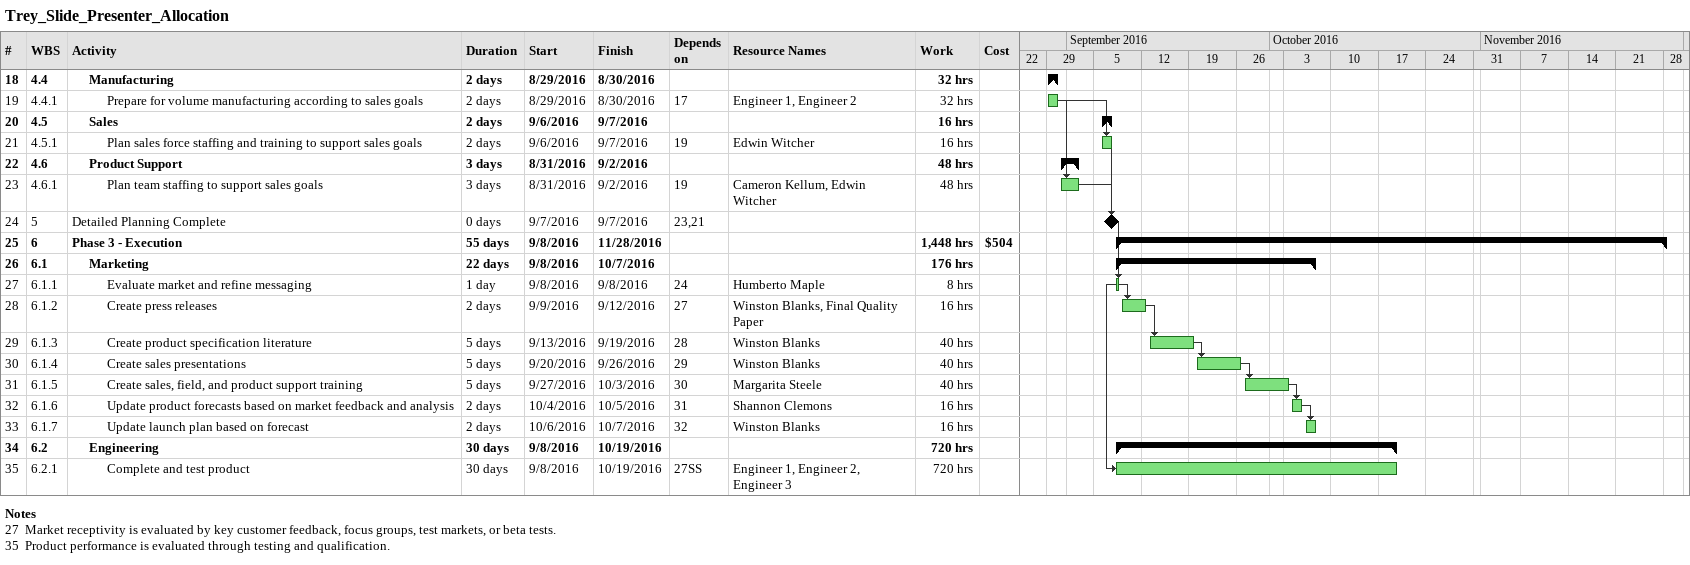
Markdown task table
Trey_Slide_Presenter_Allocation

| ID | WBS | Task | Duration | Start | Finish | Predecessors | Resources | Work (h) | Cost ($) |
|---|---|---|---|---|---|---|---|---|---|
| 18 | 4.4 | **Manufacturing** | 2d | 2016-08-29 | 2016-08-30 |  |  | 32 |  |
| 19 | 4.4.1 | Prepare for volume manufacturing according to sales goals | 2d | 2016-08-29 | 2016-08-30 | 17 | Engineer 1, Engineer 2 | 32 |  |
| 20 | 4.5 | **Sales** | 2d | 2016-09-06 | 2016-09-07 |  |  | 16 |  |
| 21 | 4.5.1 | Plan sales force staffing and training to support sales goals | 2d | 2016-09-06 | 2016-09-07 | 19 | Edwin Witcher | 16 |  |
| 22 | 4.6 | **Product Support** | 3d | 2016-08-31 | 2016-09-02 |  |  | 48 |  |
| 23 | 4.6.1 | Plan team staffing to support sales goals | 3d | 2016-08-31 | 2016-09-02 | 19 | Cameron Kellum, Edwin Witcher | 48 |  |
| 24 | 5 | Detailed Planning Complete | 0d | 2016-09-07 | 2016-09-07 | 23, 21 |  |  |  |
| 25 | 6 | **Phase 3 - Execution** | 55d | 2016-09-08 | 2016-11-28 |  |  | 1448 | 504 |
| 26 | 6.1 | **Marketing** | 22d | 2016-09-08 | 2016-10-07 |  |  | 176 |  |
| 27 | 6.1.1 | Evaluate market and refine messaging | 1d | 2016-09-08 | 2016-09-08 | 24 | Humberto Maple | 8 |  |
| 28 | 6.1.2 | Create press releases | 2d | 2016-09-09 | 2016-09-12 | 27 | Winston Blanks, Final Quality Paper | 16 |  |
| 29 | 6.1.3 | Create product specification literature | 5d | 2016-09-13 | 2016-09-19 | 28 | Winston Blanks | 40 |  |
| 30 | 6.1.4 | Create sales presentations | 5d | 2016-09-20 | 2016-09-26 | 29 | Winston Blanks | 40 |  |
| 31 | 6.1.5 | Create sales, field, and product support training | 5d | 2016-09-27 | 2016-10-03 | 30 | Margarita Steele | 40 |  |
| 32 | 6.1.6 | Update product forecasts based on market feedback and analysis | 2d | 2016-10-04 | 2016-10-05 | 31 | Shannon Clemons | 16 |  |
| 33 | 6.1.7 | Update launch plan based on forecast | 2d | 2016-10-06 | 2016-10-07 | 32 | Winston Blanks | 16 |  |
| 34 | 6.2 | **Engineering** | 30d | 2016-09-08 | 2016-10-19 |  |  | 720 |  |
| 35 | 6.2.1 | Complete and test product | 30d | 2016-09-08 | 2016-10-19 | 27SS | Engineer 1, Engineer 2, Engineer 3 | 720 |  |

Notes
- 27: Market receptivity is evaluated by key customer feedback, focus groups, test markets, or beta tests.
- 35: Product performance is evaluated through testing and qualification.
